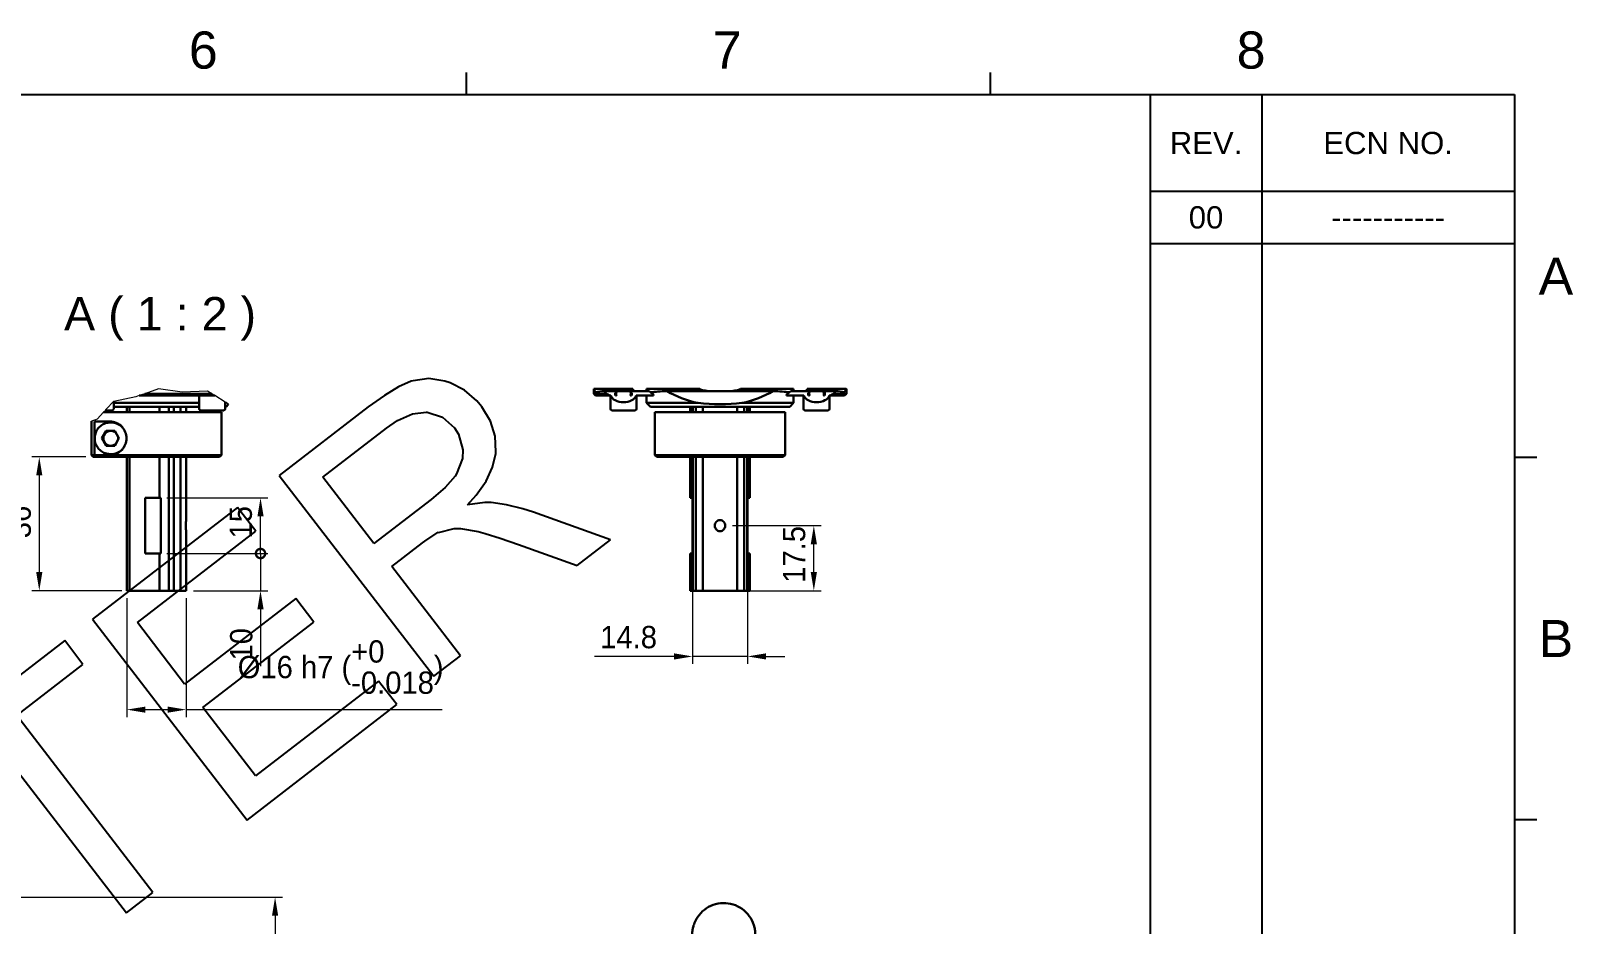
# Model space of a CAD drawing. Header units: millimetres. Extents: x 14 to 2348, y 26 to 1654.
# Drawn here: x 1517 to 2348, y 1174 to 1654 of the extents above; entities that cross this region are included whole.
import ezdxf
from ezdxf.enums import TextEntityAlignment as Align

# ---------------------------------------------------------------- set-up
doc = ezdxf.new("R2010")
doc.units = ezdxf.units.MM
doc.header["$LTSCALE"] = 4
doc.layers.get('0').update_dxf_attribs({"lineweight": 25})
doc.layers.add('DIM', color=6, linetype='Continuous', lineweight=25, true_color=0xff00ff)
for name, color, linetype, lineweight in [('可見邊線(ISO)', 7, 'Continuous', 30), ('折斷線(ISO)', 7, 'Continuous', 9), ('標註(ISO)', 7, 'Continuous', 9), ('標題 (ISO)', 7, 'Continuous', 50), ('符號(ISO)', 7, 'Continuous', 9)]:
    doc.layers.add(name, color=color, linetype=linetype, lineweight=lineweight)
doc.styles.get("Standard").update_dxf_attribs({"font": 'txt.shx'})
doc.styles.add('temp', font='')
doc.styles.add('TEXTSTYLE_1_23', font='arial.ttf')
doc.styles.add('TEXTSTYLE_1_24', font='arial.ttf')
doc.styles.add('TEXTSTYLE_1_90', font='arial.ttf')
doc.styles.add('目前的-ISO大字', font='arial.ttf')
doc.styles.get('temp').set_extended_font_data('PMingLiU')
doc.dimstyles.new('工研院N500', dxfattribs={"dimscale": 4, "dimtxt": 3, "dimasz": 2.5, "dimexe": 1, "dimexo": 1, "dimgap": 0.762, "dimtad": 1, "dimdec": 3, "dimrnd": 1e-08, "dimdsep": 46, "dimtxsty": 'temp', "dimcen": 0.09, "dimdle": 10, "dimclrd": 1, "dimclre": 1, "dimclrt": 7, "dimazin": 2, "dimtfac": 0.666667, "dimtdec": 3, "dimtmove": 0, "dimatfit": 3, "dimfxl": 1, "dimtolj": 1, "dimlwd": 15, "dimlwe": 15, "dimarcsym": 0})

# ---------------------------------------------------------------- blocks, each defined once
blk = doc.blocks.new('圖框 A2')
at = {"color": 3, "linetype": 'Continuous', "true_color": 0x00ff00}
for p, q in [((438, 405), (438, 408)), ((508.5, 405), (508.5, 408)), ((15, 405), (579, 405)), ((579, 405), (579, 15)), ((579, 356.25), (582, 356.25)), ((579, 307.5), (582, 307.5))]:
    blk.add_line(p, q, dxfattribs=at)
at = {"color": 9, "true_color": 0xc0c0c0}
for p, q in [((428.85, 365.69), (426.93, 364.55)), ((430.55, 366.44), (428.85, 365.69)), ((430.81, 366.51), (430.55, 366.44)), ((432.91, 366.82), (430.81, 366.51)), ((435.07, 366.48), (432.91, 366.82)), ((435.78, 366.23), (435.07, 366.48)), ((437.71, 365.24), (435.78, 366.23)), ((426.93, 364.55), (424.74, 363.01)), ((439.38, 363.8), (437.71, 365.24)), ((440.04, 363.03), (439.38, 363.8)), ((424.74, 363.01), (412.78, 353.79)), ((427.2, 360.14), (428.71, 361.17)), ((428.71, 361.17), (430.72, 362.06)), ((430.72, 362.06), (432.54, 362.29)), ((432.54, 362.29), (432.69, 362.27)), ((432.69, 362.27), (434.73, 361.63)), ((434.73, 361.63), (436.36, 360.19)), ((441.21, 361.1), (440.04, 363.03)), ((418.65, 353.56), (427.2, 360.14)), ((436.36, 360.19), (436.91, 359.34)), ((436.91, 359.34), (437.49, 357.24)), ((441.84, 359.07), (441.21, 361.1)), ((441.93, 356.94), (441.84, 359.07)), ((437.49, 357.24), (437.45, 356.04)), ((437.45, 356.04), (436.64, 354)), ((440.61, 353.02), (441.49, 354.91)), ((441.49, 354.91), (441.91, 356.75)), ((441.91, 356.75), (441.93, 356.94)), ((412.78, 353.79), (433.58, 326.78)), ((425.53, 344.62), (418.65, 353.56)), ((436.44, 353.68), (435.12, 352.18)), ((436.64, 354), (436.44, 353.68)), ((439.27, 351.13), (440.61, 353.02)), ((435.12, 352.18), (433.21, 350.53)), ((438.11, 349.82), (439.27, 351.13)), ((407.17, 349.48), (387.65, 334.44)), ((409.64, 346.27), (407.17, 349.48)), ((433.21, 350.53), (425.53, 344.62)), ((440.45, 350.14), (438.11, 349.82)), ((441.28, 350.13), (440.45, 350.14)), ((443.37, 349.84), (441.28, 350.13)), ((445.54, 349.3), (443.37, 349.84)), ((447.01, 348.82), (445.54, 349.3)), ((457.36, 345.1), (447.01, 348.82)), ((434.2, 346.12), (436.33, 346.66)), ((436.33, 346.66), (437.17, 346.65)), ((437.17, 346.65), (439.55, 346.24)), ((393.69, 333.99), (409.64, 346.27)), ((427.91, 341.52), (432.07, 344.72)), ((432.07, 344.72), (432.37, 344.96)), ((432.37, 344.96), (434.16, 346.13)), ((434.16, 346.13), (434.2, 346.12)), ((439.55, 346.24), (440.47, 345.99)), ((440.47, 345.99), (442.51, 345.35)), ((442.51, 345.35), (444.99, 344.5)), ((452.88, 341.65), (457.36, 345.1)), ((444.99, 344.5), (452.88, 341.65)), ((437.15, 329.53), (427.91, 341.52)), ((414.99, 337.22), (400.05, 325.72)), ((417.42, 334.06), (414.99, 337.22)), ((387.65, 334.44), (408.45, 307.43)), ((400.05, 325.72), (393.69, 333.99)), ((402.49, 322.56), (417.42, 334.06)), ((383.91, 331.56), (362.53, 315.09)), ((386.37, 328.36), (383.91, 331.56)), ((377.46, 321.49), (386.37, 328.36)), ((433.58, 326.78), (437.15, 329.53)), ((426.15, 326.13), (409.57, 313.37)), ((428.6, 322.95), (426.15, 326.13)), ((409.57, 313.37), (402.49, 322.56)), ((408.45, 307.43), (428.6, 322.95)), ((395.79, 297.69), (377.46, 321.49)), ((373.89, 318.74), (392.22, 294.94)), ((392.22, 294.94), (395.79, 297.69))]:
    blk.add_line(p, q, dxfattribs=at)
at = {"color": 1, "true_color": 0xff0000, "style": 'TEXTSTYLE_1_90'}
for s, p in [('6', (402.56, 408.5)), ('7', (473.06, 408.5)), ('8', (543.56, 408.5)), ('A', (584.58, 378.09)), ('B', (584.58, 329.34))]:
    blk.add_text(s, height=5, dxfattribs=at).set_placement(p, align=Align.CENTER)
blk = doc.blocks.new('標題欄框 A2')
at = {"color": 3, "linetype": 'Continuous', "true_color": 0x00ff00}
for p, q in [((350.59, 410.47), (350.59, 75.47)), ((365.59, 410.47), (365.59, 75.47)), ((350.59, 397.47), (399.59, 397.47)), ((350.59, 390.47), (399.59, 390.47))]:
    blk.add_line(p, q, dxfattribs=at)
at = {"color": 1, "true_color": 0xff0000, "style": 'TEXTSTYLE_1_24'}
for s, p in [('REV.', (358.09, 402.47)), ('ECN NO.', (382.59, 402.47))]:
    blk.add_text(s, height=2.997, dxfattribs=at).set_placement(p, align=Align.CENTER)
at = {"layer": 'DIM', "color": 6, "true_color": 0xff00ff, "style": 'TEXTSTYLE_1_23'}
for s, height, p in [('00', 2.997, (358.09, 392.47)), ('-----------', 2.9972, (382.59, 392.47))]:
    blk.add_text(s, height=height, dxfattribs=at).set_placement(p, align=Align.CENTER)
at = {"layer": '標題 (ISO)', "lineweight": 30, "flags": 104}
for tag, height, p in [('<工程師>', 2.5, (322.23, 73.3)), ('設計師', 2.5, (374.07, 73.3)), ('<審查者>', 2.5, (322.16, 66.65)), ('建立日期', 2.5, (372.28, 66.29)), ('標題', 3, (244.05, 33.25)), ('零件號碼', 3, (346.52, 33.29)), ('<比例>', 2.5, (345.2, 24.88))]:
    blk.add_attdef(tag, text='', height=height, dxfattribs=at).set_placement(p, align=Align.TOP_LEFT)
at = {"layer": '符號(ISO)', "color": 7, "lineweight": 30, "flags": 104}
blk.add_attdef('<版次>', text='', height=2, dxfattribs=at).set_placement((392.69, 32.46), align=Align.TOP_LEFT)
blk = doc.blocks.new('*D40')
at = {"layer": 'Defpoints', "color": 0, "linetype": 'Continuous', "transparency": 16777216}
for p in [(1312.26, 1188.2), (1485.45, 494.04), (1648.88, 494.04)]:
    blk.add_point(p, dxfattribs=at)
at = {"layer": '標註(ISO)', "color": 1, "linetype": 'Continuous', "lineweight": 15, "transparency": 16777216}
for p, q in [((1316.26, 1188.2), (1652.88, 1188.2)), ((1648.88, 1178.2), (1648.88, 504.04)), ((1489.45, 494.04), (1652.88, 494.04))]:
    blk.add_line(p, q, dxfattribs=at)
at = {"layer": '標註(ISO)', "color": 1, "linetype": 'Continuous', "transparency": 16777216}
for points in [[(1647.22, 1178.2), (1650.55, 1178.2), (1648.88, 1188.2)], [(1647.22, 504.04), (1650.55, 504.04), (1648.88, 494.04)]]:
    blk.add_solid(points, dxfattribs=at)
at = {"layer": '標註(ISO)', "color": 7, "linetype": 'Continuous', "lineweight": 18, "transparency": 16777216, "insert": (1629.98, 823.73), "char_height": 12, "attachment_point": 1, "rotation": 90, "style": 'temp'}
blk.add_mtext('\\A1;\\f新細明體|b0|i0;\\H12.0000;(675)', dxfattribs=at)
blk = doc.blocks.new('*D57')
at = {"layer": 'Defpoints', "color": 0, "linetype": 'Continuous', "transparency": 16777216}
for p in [(1551.04, 1425.11), (1521.95, 1353.11), (1570.47, 1353.11)]:
    blk.add_point(p, dxfattribs=at)
at = {"layer": '標註(ISO)', "color": 1, "linetype": 'Continuous', "lineweight": 15, "transparency": 16777216}
for p, q in [((1547.04, 1425.11), (1517.95, 1425.11)), ((1521.95, 1415.11), (1521.95, 1363.11)), ((1566.47, 1353.11), (1517.95, 1353.11))]:
    blk.add_line(p, q, dxfattribs=at)
at = {"layer": '標註(ISO)', "color": 1, "linetype": 'Continuous', "transparency": 16777216}
for points in [[(1520.29, 1415.11), (1523.62, 1415.11), (1521.95, 1425.11)], [(1520.29, 1363.11), (1523.62, 1363.11), (1521.95, 1353.11)]]:
    blk.add_solid(points, dxfattribs=at)
at = {"layer": '標註(ISO)', "color": 7, "linetype": 'Continuous', "lineweight": 18, "transparency": 16777216, "insert": (1505.39, 1381.33), "char_height": 12, "attachment_point": 1, "rotation": 90, "style": 'temp'}
blk.add_mtext('\\A1;36', dxfattribs=at)
blk = doc.blocks.new('*D58')
at = {"layer": 'Defpoints', "color": 0, "linetype": 'Continuous', "transparency": 16777216}
for p in [(1569.11, 1353.11), (1601.04, 1353.11), (1601.04, 1289.11)]:
    blk.add_point(p, dxfattribs=at)
at = {"layer": '標註(ISO)', "color": 1, "linetype": 'Continuous', "lineweight": 15, "transparency": 16777216}
for p, q in [((1569.11, 1349.11), (1569.11, 1285.11)), ((1601.04, 1349.11), (1601.04, 1285.11)), ((1579.11, 1289.11), (1591.04, 1289.11)), ((1601.04, 1289.11), (1738.79, 1289.11))]:
    blk.add_line(p, q, dxfattribs=at)
at = {"layer": '標註(ISO)', "color": 1, "linetype": 'Continuous', "transparency": 16777216}
for points in [[(1579.11, 1290.77), (1579.11, 1287.44), (1569.11, 1289.11)], [(1591.04, 1290.77), (1591.04, 1287.44), (1601.04, 1289.11)]]:
    blk.add_solid(points, dxfattribs=at)
at = {"layer": '標註(ISO)', "color": 7, "linetype": 'Continuous', "lineweight": 18, "transparency": 16777216, "insert": (1628.77, 1326.43), "char_height": 12, "attachment_point": 1, "style": 'temp'}
blk.add_mtext('\\A1;\\f新細明體|b0|i0;\\H12.0000;Ø16 h7 (\\S+0^ -0.018;)', dxfattribs=at)
blk = doc.blocks.new('*D59')
at = {"layer": 'Defpoints', "color": 0, "linetype": 'Continuous', "transparency": 16777216}
for p in [(1891.14, 1388.11), (1938.87, 1388.11), (1897.69, 1353.11)]:
    blk.add_point(p, dxfattribs=at)
at = {"layer": '標註(ISO)', "color": 1, "linetype": 'Continuous', "lineweight": 15, "transparency": 16777216}
for p, q in [((1895.14, 1388.11), (1942.87, 1388.11)), ((1938.87, 1363.11), (1938.87, 1378.11)), ((1901.69, 1353.11), (1942.87, 1353.11))]:
    blk.add_line(p, q, dxfattribs=at)
at = {"layer": '標註(ISO)', "color": 1, "linetype": 'Continuous', "transparency": 16777216}
for points in [[(1937.2, 1378.11), (1940.54, 1378.11), (1938.87, 1388.11)], [(1937.2, 1363.11), (1940.54, 1363.11), (1938.87, 1353.11)]]:
    blk.add_solid(points, dxfattribs=at)
at = {"layer": '標註(ISO)', "color": 7, "linetype": 'Continuous', "lineweight": 18, "transparency": 16777216, "insert": (1922.23, 1357.36), "char_height": 12, "attachment_point": 1, "rotation": 90, "style": 'temp'}
blk.add_mtext('\\A1;17.5', dxfattribs=at)
blk = doc.blocks.new('_DotSmall')
at = {"color": 0, "linetype": 'ByBlock', "const_width": 0.5}
blk.add_lwpolyline([(-0.0625, 0, 1), (0.0625, 0, 1)], format="xyb", close=True, dxfattribs=at)
blk = doc.blocks.new('*D60')
at = {"layer": 'Defpoints', "color": 0, "linetype": 'Continuous', "transparency": 16777216}
for p in [(1586.6, 1373.11), (1641.04, 1373.11), (1601.04, 1353.11)]:
    blk.add_point(p, dxfattribs=at)
at = {"layer": '標註(ISO)', "color": 1, "linetype": 'Continuous', "lineweight": 15, "transparency": 16777216}
for p, q in [((1641.04, 1373.11), (1641.04, 1393.11)), ((1590.6, 1373.11), (1645.04, 1373.11)), ((1641.04, 1373.11), (1641.04, 1353.11)), ((1605.04, 1353.11), (1645.04, 1353.11)), ((1641.04, 1343.11), (1641.04, 1312.48))]:
    blk.add_line(p, q, dxfattribs=at)
at = {"layer": '標註(ISO)', "color": 1, "linetype": 'Continuous', "transparency": 16777216}
blk.add_solid([(1639.37, 1343.11), (1642.7, 1343.11), (1641.04, 1353.11)], dxfattribs=at)
at = {"layer": '標註(ISO)', "color": 1, "linetype": 'Continuous', "lineweight": 15, "transparency": 16777216, "xscale": 10, "yscale": 10, "zscale": 10, "rotation": 270}
blk.add_blockref('_DotSmall', (1641.04, 1373.11), dxfattribs=at)
at = {"layer": '標註(ISO)', "color": 7, "linetype": 'Continuous', "lineweight": 18, "transparency": 16777216, "insert": (1624.63, 1315.53), "char_height": 12, "attachment_point": 1, "rotation": 90, "style": 'temp'}
blk.add_mtext('\\A1;10', dxfattribs=at)
blk = doc.blocks.new('*D61')
at = {"layer": 'Defpoints', "color": 0, "linetype": 'Continuous', "transparency": 16777216}
for p in [(1586.6, 1403.11), (1641.04, 1403.11), (1586.6, 1373.11)]:
    blk.add_point(p, dxfattribs=at)
at = {"layer": '標註(ISO)', "color": 1, "linetype": 'Continuous', "lineweight": 15, "transparency": 16777216}
for p, q in [((1590.6, 1403.11), (1645.04, 1403.11)), ((1641.04, 1373.11), (1641.04, 1393.11)), ((1590.6, 1373.11), (1645.04, 1373.11))]:
    blk.add_line(p, q, dxfattribs=at)
at = {"layer": '標註(ISO)', "color": 1, "linetype": 'Continuous', "transparency": 16777216}
blk.add_solid([(1639.37, 1393.11), (1642.7, 1393.11), (1641.04, 1403.11)], dxfattribs=at)
at = {"layer": '標註(ISO)', "color": 1, "linetype": 'Continuous', "lineweight": 15, "transparency": 16777216, "xscale": 10, "yscale": 10, "zscale": 10, "rotation": 270}
blk.add_blockref('_DotSmall', (1641.04, 1373.11), dxfattribs=at)
at = {"layer": '標註(ISO)', "color": 7, "linetype": 'Continuous', "lineweight": 18, "transparency": 16777216, "insert": (1624.4, 1381.2), "char_height": 12, "attachment_point": 1, "rotation": 90, "style": 'temp'}
blk.add_mtext('\\A1;15', dxfattribs=at)
blk = doc.blocks.new('*D62')
at = {"layer": 'Defpoints', "color": 0, "linetype": 'Continuous', "transparency": 16777216}
for p in [(1873.58, 1373.11), (1903.18, 1373.11), (1873.58, 1317.74)]:
    blk.add_point(p, dxfattribs=at)
at = {"layer": '標註(ISO)', "color": 1, "linetype": 'Continuous', "lineweight": 15, "transparency": 16777216}
for p, q in [((1873.58, 1369.11), (1873.58, 1313.74)), ((1903.18, 1369.11), (1903.18, 1313.74)), ((1863.58, 1317.74), (1820.85, 1317.74)), ((1903.18, 1317.74), (1873.58, 1317.74)), ((1913.18, 1317.74), (1923.18, 1317.74))]:
    blk.add_line(p, q, dxfattribs=at)
at = {"layer": '標註(ISO)', "color": 1, "linetype": 'Continuous', "transparency": 16777216}
for points in [[(1863.58, 1319.41), (1863.58, 1316.07), (1873.58, 1317.74)], [(1913.18, 1319.41), (1913.18, 1316.07), (1903.18, 1317.74)]]:
    blk.add_solid(points, dxfattribs=at)
at = {"layer": '標註(ISO)', "color": 7, "linetype": 'Continuous', "lineweight": 18, "transparency": 16777216, "insert": (1823.89, 1334.15), "char_height": 12, "attachment_point": 1, "style": 'temp'}
blk.add_mtext('\\A1;14.8', dxfattribs=at)

msp = doc.modelspace()

# ---------------------------------------------------------------- linework, layer by layer
at = {"layer": '可見邊線(ISO)'}
for p, q in [((1820.37612, 1461.29962), (1820.37612, 1459.10561)), ((1820.38548, 1461.6899), (1841.38966, 1461.6899)), ((1848.87612, 1461.29962), (1848.87612, 1460.54318)), ((1848.89224, 1461.6899), (1877.43413, 1461.6899)), ((1899.31811, 1461.6899), (1927.86001, 1461.6899)), ((1927.87612, 1461.29962), (1927.87612, 1460.54318)), ((1935.36258, 1461.6899), (1956.36676, 1461.6899)), ((1956.37612, 1461.29962), (1956.37612, 1459.10561)), ((1562.03646, 1450.90561), (1562.03646, 1454.9718)), ((1608.03646, 1454.10561), (1562.03646, 1454.10561)), ((1616.39121, 1458.10561), (1575.80328, 1458.10561)), ((1614.80635, 1459.10561), (1578.69407, 1459.10561)), ((1608.03646, 1450.90561), (1608.03646, 1458.10561)), ((1622.03646, 1450.90561), (1622.03646, 1454.5436)), ((1622.73062, 1454.10561), (1622.03646, 1454.10561)), ((1622.53646, 1452.10561), (1623.83784, 1453.40698)), ((1827.23895, 1459.10561), (1820.37612, 1459.10561)), ((1821.37612, 1458.10561), (1820.37612, 1459.10561)), ((1829.16565, 1458.10561), (1821.37612, 1458.10561)), ((1826.18115, 1460.54318), (1832.6786, 1460.54318)), ((1829.16565, 1458.10561), (1829.54694, 1458.10561)), ((1829.4146, 1450.90561), (1829.4146, 1458.10561)), ((1832.43909, 1458.10561), (1832.12337, 1458.10561)), ((1832.4146, 1458.30561), (1832.4146, 1458.96042)), ((1833.29888, 1460.54318), (1839.53031, 1460.54318)), ((1840.1506, 1460.54318), (1850.25507, 1460.54318)), ((1840.70583, 1458.10561), (1840.39011, 1458.10561)), ((1840.4146, 1458.30561), (1840.4146, 1458.96042)), ((1843.28225, 1458.10561), (1852.56216, 1458.10561)), ((1843.4146, 1450.90561), (1843.4146, 1458.10561)), ((1848.87612, 1458.10561), (1848.87612, 1454.10561)), ((1876.56931, 1454.10561), (1848.87612, 1454.10561)), ((1850.87612, 1452.10561), (1848.87612, 1454.10561)), ((1860.01304, 1460.54318), (1916.73921, 1460.54318)), ((1927.87612, 1454.10561), (1900.18293, 1454.10561)), ((1924.19009, 1458.10561), (1933.46999, 1458.10561)), ((1925.87612, 1452.10561), (1927.87612, 1454.10561)), ((1926.49717, 1460.54318), (1936.60165, 1460.54318)), ((1927.87612, 1458.10561), (1927.87612, 1454.10561)), ((1933.33765, 1450.90561), (1933.33765, 1458.10561)), ((1936.36214, 1458.10561), (1936.04641, 1458.10561)), ((1936.33765, 1458.30561), (1936.33765, 1458.96042)), ((1937.22193, 1460.54318), (1943.45336, 1460.54318)), ((1944.07364, 1460.54318), (1950.57109, 1460.54318)), ((1944.62888, 1458.10561), (1944.31315, 1458.10561)), ((1944.33765, 1458.30561), (1944.33765, 1458.96042)), ((1947.2053, 1458.10561), (1947.58659, 1458.10561)), ((1947.33765, 1450.90561), (1947.33765, 1458.10561)), ((1955.37612, 1458.10561), (1947.58659, 1458.10561)), ((1956.37612, 1459.10561), (1949.51329, 1459.10561)), ((1955.37612, 1458.10561), (1956.37612, 1459.10561)), ((1620.03646, 1449.10561), (1556.47519, 1449.10561)), ((1561.23646, 1450.10561), (1557.3967, 1450.10561)), ((1562.03646, 1452.10561), (1608.03646, 1452.10561)), ((1569.03646, 1449.10561), (1569.03646, 1452.10561)), ((1569.1128, 1449.10561), (1569.1128, 1452.10561)), ((1570.46563, 1449.10561), (1570.46563, 1452.10561)), ((1586.59753, 1449.10561), (1586.59753, 1452.10561)), ((1591.64637, 1449.10561), (1591.64637, 1452.10561)), ((1594.35022, 1449.10561), (1594.35022, 1452.10561)), ((1598.04623, 1449.10561), (1598.04623, 1452.10561)), ((1601.03646, 1449.10561), (1601.03646, 1452.10561)), ((1621.23646, 1450.10561), (1608.83646, 1450.10561)), ((1620.03646, 1449.10561), (1620.03646, 1445.10561)), ((1620.03646, 1445.10561), (1620.03646, 1426.10561)), ((1622.03646, 1452.10561), (1622.53646, 1452.10561)), ((1842.6146, 1450.10561), (1830.2146, 1450.10561)), ((1850.87612, 1452.10561), (1925.87612, 1452.10561)), ((1923.37612, 1449.10561), (1853.37612, 1449.10561)), ((1853.37612, 1449.10561), (1853.37612, 1445.10561)), ((1853.37612, 1445.10561), (1853.37612, 1426.10561)), ((1872.37612, 1449.10561), (1872.37612, 1452.10561)), ((1872.45246, 1449.10561), (1872.45246, 1452.10561)), ((1873.80529, 1449.10561), (1873.80529, 1452.10561)), ((1875.36636, 1449.10561), (1875.36636, 1452.10561)), ((1879.06236, 1449.10561), (1879.06236, 1452.10561)), ((1897.68988, 1449.10561), (1897.68988, 1452.10561)), ((1901.38588, 1449.10561), (1901.38588, 1452.10561)), ((1902.94695, 1449.10561), (1902.94695, 1452.10561)), ((1904.29979, 1449.10561), (1904.29979, 1452.10561)), ((1904.37612, 1449.10561), (1904.37612, 1452.10561)), ((1923.37612, 1449.10561), (1923.37612, 1445.10561)), ((1923.37612, 1445.10561), (1923.37612, 1426.10561)), ((1946.53765, 1450.10561), (1934.13765, 1450.10561)), ((1550.03695, 1444.31446), (1550.03695, 1426.10561)), ((1551.73035, 1426.10561), (1551.73035, 1444.10561)), ((1560.09648, 1444.10561), (1551.73035, 1444.10561)), ((1555.61148, 1435.10561), (1557.91925, 1439.10561)), ((1555.84437, 1435.10561), (1556.99825, 1437.10561)), ((1556.99825, 1437.10561), (1558.15214, 1439.10561)), ((1557.91925, 1439.10561), (1562.5348, 1439.10561)), ((1560.26459, 1443.60561), (1560.60265, 1443.60561)), ((1562.5348, 1439.10561), (1564.84257, 1435.10561)), ((1557.91925, 1431.10561), (1555.61148, 1435.10561)), ((1555.84437, 1435.10561), (1555.61148, 1435.10561)), ((1556.99825, 1433.10561), (1555.84437, 1435.10561)), ((1558.15214, 1431.10561), (1556.99825, 1433.10561)), ((1562.5348, 1431.10561), (1557.91925, 1431.10561)), ((1564.84257, 1435.10561), (1562.5348, 1431.10561)), ((1550.03695, 1426.10561), (1551.0372, 1425.10561)), ((1551.73035, 1426.10561), (1550.03695, 1426.10561)), ((1619.03646, 1425.10561), (1551.0372, 1425.10561)), ((1560.09648, 1426.10561), (1551.73035, 1426.10561)), ((1620.03646, 1426.10561), (1560.09648, 1426.10561)), ((1560.26459, 1426.60561), (1560.60265, 1426.60561)), ((1569.03646, 1353.10561), (1569.03646, 1425.10561)), ((1569.1128, 1353.10561), (1569.1128, 1425.10561)), ((1570.46563, 1353.10561), (1570.46563, 1425.10561)), ((1586.59753, 1403.10561), (1586.59753, 1425.10561)), ((1591.64637, 1353.10561), (1591.64637, 1425.10561)), ((1594.35022, 1353.10561), (1594.35022, 1425.10561)), ((1598.04623, 1353.10561), (1598.04623, 1425.10561)), ((1601.03646, 1391.10561), (1601.03646, 1425.10561)), ((1619.03646, 1425.10561), (1620.03646, 1426.10561)), ((1923.37612, 1426.10561), (1853.37612, 1426.10561)), ((1854.37612, 1425.10561), (1853.37612, 1426.10561)), ((1922.37612, 1425.10561), (1854.37612, 1425.10561)), ((1872.37612, 1403.10561), (1872.37612, 1425.10561)), ((1872.45246, 1403.10561), (1872.45246, 1425.10561)), ((1873.80529, 1353.10561), (1873.80529, 1425.10561)), ((1875.36636, 1353.10561), (1875.36636, 1425.10561)), ((1879.06236, 1353.10561), (1879.06236, 1425.10561)), ((1897.68988, 1353.10561), (1897.68988, 1425.10561)), ((1901.38588, 1353.10561), (1901.38588, 1425.10561)), ((1902.94695, 1353.10561), (1902.94695, 1425.10561)), ((1904.29979, 1403.10561), (1904.29979, 1425.10561)), ((1904.37612, 1403.10561), (1904.37612, 1425.10561)), ((1922.37612, 1425.10561), (1923.37612, 1426.10561)), ((1586.59753, 1403.10561), (1578.95699, 1403.10561)), ((1578.95699, 1373.10561), (1578.95699, 1403.10561)), ((1586.59753, 1403.10561), (1587.3716, 1403.10561)), ((1587.3716, 1403.10561), (1587.3716, 1373.10561)), ((1872.45246, 1403.10561), (1872.37612, 1403.10561)), ((1872.45246, 1403.10561), (1873.57612, 1403.10561)), ((1873.57612, 1403.10561), (1873.57612, 1373.10561)), ((1903.17612, 1403.10561), (1904.29979, 1403.10561)), ((1903.17612, 1373.10561), (1903.17612, 1403.10561)), ((1904.37612, 1403.10561), (1904.29979, 1403.10561)), ((1601.03646, 1353.10561), (1601.03646, 1385.10561)), ((1578.95699, 1373.10561), (1586.59753, 1373.10561)), ((1586.59753, 1353.10561), (1586.59753, 1373.10561)), ((1587.3716, 1373.10561), (1586.59753, 1373.10561)), ((1872.37612, 1353.10561), (1872.37612, 1373.10561)), ((1872.37612, 1373.10561), (1872.45246, 1373.10561)), ((1872.45246, 1353.10561), (1872.45246, 1373.10561)), ((1873.57612, 1373.10561), (1872.45246, 1373.10561)), ((1904.29979, 1373.10561), (1903.17612, 1373.10561)), ((1904.29979, 1353.10561), (1904.29979, 1373.10561)), ((1904.29979, 1373.10561), (1904.37612, 1373.10561)), ((1904.37612, 1353.10561), (1904.37612, 1373.10561)), ((1569.1128, 1353.10561), (1569.03646, 1353.10561)), ((1569.1128, 1353.10561), (1570.46563, 1353.10561)), ((1586.59753, 1353.10561), (1570.46563, 1353.10561)), ((1586.59753, 1353.10561), (1591.64637, 1353.10561)), ((1594.35022, 1353.10561), (1591.64637, 1353.10561)), ((1594.35022, 1353.10561), (1598.04623, 1353.10561)), ((1601.03646, 1353.10561), (1598.04623, 1353.10561)), ((1872.45246, 1353.10561), (1872.37612, 1353.10561)), ((1872.45246, 1353.10561), (1873.80529, 1353.10561)), ((1875.36636, 1353.10561), (1873.80529, 1353.10561)), ((1875.36636, 1353.10561), (1879.06236, 1353.10561)), ((1897.68988, 1353.10561), (1879.06236, 1353.10561)), ((1897.68988, 1353.10561), (1901.38588, 1353.10561)), ((1902.94695, 1353.10561), (1901.38588, 1353.10561)), ((1902.94695, 1353.10561), (1904.29979, 1353.10561)), ((1904.37612, 1353.10561), (1904.29979, 1353.10561))]:
    msp.add_line(p, q, dxfattribs=at)
for centre, radius, start, end in [((1832.2146, 1458.30561), 0.2, 270, 0), ((1840.6146, 1458.30561), 0.2, 180, 270), ((1936.13765, 1458.30561), 0.2, 270, 0), ((1944.53765, 1458.30561), 0.2, 180, 270), ((1561.23646, 1450.90561), 0.8, 270, 0), ((1608.83646, 1450.90561), 0.8, 180, 270), ((1621.23646, 1450.90561), 0.8, 270, 0), ((1830.2146, 1450.90561), 0.8, 180, 270), ((1842.6146, 1450.90561), 0.8, 270, 0), ((1934.13765, 1450.90561), 0.8, 180, 270), ((1946.53765, 1450.90561), 0.8, 270, 0)]:
    msp.add_arc(centre, radius, start, end, dxfattribs=at)
for centre, major_axis, ratio, start_param, end_param in [((1888.37612, 1461.29962), (68, 0), 0.345926912, 3.125000239, 3.141592654), ((1888.37612, 1461.85235), (68, 0), 0.143986835, 3.158185068, 3.34566825), ((1888.37612, 1461.85235), (-47, 0), 0.143986835, 0.024007251, 0.19468053), ((1888.37612, 1461.29962), (39.5, 0), 0.345926912, 3.113025922, 3.141592654), ((1888.37612, 1461.85235), (39.5, 0), 0.143986835, 3.170159385, 3.373860142), ((1888.37612, 1461.85235), (-11, 0), 0.143986835, 0.102747274, 0.972990194), ((1888.37612, 1461.85235), (-11, 0), 0.143986835, 2.16860246, 3.03884538), ((1888.37612, 1461.85235), (39.5, 0), 0.143986835, 6.050917819, 6.254618575), ((1888.37612, 1461.29962), (39.5, 0), 0.345926912, 0, 0.028566732), ((1888.37612, 1461.85235), (-47, 0), 0.143986835, 2.946912123, 3.117585402), ((1888.37612, 1461.85235), (68, 0), 0.143986835, 6.07910971, 6.266592892), ((1888.37612, 1461.29962), (68, 0), 0.345926912, 0, 0.016592415), ((1888.37612, 1459.18948), (68, 0), 0.049240545, 2.725392923, 2.937517055), ((1888.37612, 1477.88962), (68, 0), 0.630973573, 3.557792382, 3.594734575), ((1888.37612, 1535.29568), (-111.86328, 0), 0.813315359, 0.99257561, 1.013007961), ((1836.4146, 1458.96042), (7, 0), 0.630973573, 3.33635644, 6.088421521), ((1836.4146, 1458.96042), (4.5, 0), 0.630973573, 2.550302187, 3.44739052), ((1836.4146, 1458.96042), (4, 0), 0.630973573, 2.463752697, 3.404038338), ((1836.4146, 1460.6667), (4.5, 0), 0.049240545, 3.732883118, 3.93427631), ((1836.4146, 1458.96042), (4, 0), 0.630973573, 6.020739622, 6.961025264), ((1836.4146, 1460.6667), (4.5, 0), 0.049240545, 5.490501649, 5.691894839), ((1836.4146, 1458.96042), (4.5, 0), 0.630973573, 5.977387441, 6.874475774), ((1888.37612, 1477.88962), (-47, 0), 0.630973573, 0.624789609, 0.703499162), ((1888.37612, 1461.85235), (39.5, 0), 0.143986835, 3.450170319, 3.497975363), ((1888.37612, 1459.18948), (39.5, 0), 0.049240545, 2.371796804, 2.785209942), ((1888.37612, 1459.48985), (35.85438, 0), 0.813315359, 3.168489575, 3.18907966), ((1888.37612, 1477.88962), (39.5, 0), 0.630973573, 3.911388502, 4.408842281), ((1888.37612, 1519.75085), (-81.57213, 0), 0.813315359, 1.425545367, 1.716047286), ((1888.37612, 1477.88962), (39.5, 0), 0.630973573, 5.01593568, 5.513389459), ((1888.37612, 1459.18948), (39.5, 0), 0.049240545, 0.356382708, 0.769795847), ((1888.37612, 1459.48985), (35.85438, 0), 0.813315359, 6.235698301, 6.256288385), ((1888.37612, 1477.88962), (-47, 0), 0.630973573, 2.438093492, 2.516803044), ((1888.37612, 1461.85235), (39.5, 0), 0.143986835, 5.926802597, 5.974607641), ((1940.33765, 1458.96042), (7, 0), 0.630973573, 3.33635644, 6.088421521), ((1940.33765, 1458.96042), (-4.5, 0), 0.630973573, 5.691894841, 6.588983174), ((1940.33765, 1458.96042), (4, 0), 0.630973573, 2.463752697, 3.404038338), ((1940.33765, 1460.6667), (-4.5, 0), 0.049240545, 0.591290465, 0.792683656), ((1940.33765, 1458.96042), (4, 0), 0.630973573, 6.020739622, 6.961025264), ((1940.33765, 1460.6667), (-4.5, 0), 0.049240545, 2.348908995, 2.550302186), ((1940.33765, 1458.96042), (-4.5, 0), 0.630973573, 2.835794787, 3.73288312), ((1888.37612, 1535.29568), (-111.86328, 0), 0.813315359, 2.128584693, 2.149017043), ((1888.37612, 1477.88962), (68, 0), 0.630973573, 5.830043386, 5.866985578), ((1888.37612, 1459.18948), (68, 0), 0.049240545, 0.204075594, 0.416199727), ((1560.45991, 1435.10561), (0, -4), 0.999294277, 4.188790205, 5.235987756), ((1560.45991, 1435.10561), (0, 4), 0.999294277, 0, 1.047197551), ((1560.45991, 1435.10561), (0, 4), 0.999294277, 5.555009602, 6.283185307), ((1560.60265, 1435.10561), (0, 8.5), 0.999294277, 5.503343357, 6.283185307), ((1560.45991, 1435.10561), (0, -4), 0.999294277, 5.235987756, 6.283185307), ((1560.45991, 1435.10561), (0, -4), 0.999294277, 0, 0.728175705), ((1560.60265, 1435.10561), (0, -8.5), 0.999294277, 0, 0.779841951), ((1560.45991, 1435.10561), (0, 4), 0.999294277, 4.507812051, 4.91696591)]:
    msp.add_ellipse(centre, major_axis=major_axis, ratio=ratio, start_param=start_param, end_param=end_param, dxfattribs=at)
for points, knots in [([(1832.55156, 1458.30561), (1832.56436, 1458.27555), (1832.57273, 1458.23883), (1832.56802, 1458.18853), (1832.56085, 1458.1654), (1832.54057, 1458.14102), (1832.53255, 1458.1336), (1832.51744, 1458.12354), (1832.50813, 1458.11874), (1832.49118, 1458.11247), (1832.48059, 1458.10969), (1832.46144, 1458.10652), (1832.4493, 1458.10561), (1832.43909, 1458.10561)], [0.04438555149, 0.04438555149, 0.04438555149, 0.04438555149, 0.0530504734, 0.0530504734, 0.05854262628, 0.05854262628, 0.06054865946, 0.06054865946, 0.06216661853, 0.06216661853, 0.06364234562, 0.06364234562, 0.06517418316, 0.06517418316, 0.06517418316, 0.06517418316]), ([(1840.39011, 1458.10561), (1840.37989, 1458.10561), (1840.36776, 1458.10652), (1840.34861, 1458.10969), (1840.33801, 1458.11247), (1840.32107, 1458.11874), (1840.31175, 1458.12354), (1840.29665, 1458.1336), (1840.28862, 1458.14102), (1840.26834, 1458.1654), (1840.26118, 1458.18853), (1840.25647, 1458.23883), (1840.26483, 1458.27555), (1840.27763, 1458.30561)], [0.02402424411, 0.02402424411, 0.02402424411, 0.02402424411, 0.02555608165, 0.02555608165, 0.02703180874, 0.02703180874, 0.02864976781, 0.02864976781, 0.03065580099, 0.03065580099, 0.03614795387, 0.03614795387, 0.04481287578, 0.04481287578, 0.04481287578, 0.04481287578]), ([(1936.47461, 1458.30561), (1936.48741, 1458.27555), (1936.49577, 1458.23883), (1936.49107, 1458.18853), (1936.4839, 1458.1654), (1936.46362, 1458.14102), (1936.45559, 1458.1336), (1936.44049, 1458.12354), (1936.43117, 1458.11874), (1936.41423, 1458.11247), (1936.40364, 1458.10969), (1936.38448, 1458.10652), (1936.37235, 1458.10561), (1936.36214, 1458.10561)], [0.04438555149, 0.04438555149, 0.04438555149, 0.04438555149, 0.0530504734, 0.0530504734, 0.05854262628, 0.05854262628, 0.06054865946, 0.06054865946, 0.06216661853, 0.06216661853, 0.06364234562, 0.06364234562, 0.06517418316, 0.06517418316, 0.06517418316, 0.06517418316]), ([(1944.31315, 1458.10561), (1944.30294, 1458.10561), (1944.29081, 1458.10652), (1944.27165, 1458.10969), (1944.26106, 1458.11247), (1944.24412, 1458.11874), (1944.2348, 1458.12354), (1944.2197, 1458.1336), (1944.21167, 1458.14102), (1944.19139, 1458.1654), (1944.18422, 1458.18853), (1944.17952, 1458.23883), (1944.18788, 1458.27555), (1944.20068, 1458.30561)], [0.02402424411, 0.02402424411, 0.02402424411, 0.02402424411, 0.02555608165, 0.02555608165, 0.02703180874, 0.02703180874, 0.02864976781, 0.02864976781, 0.03065580099, 0.03065580099, 0.03614795387, 0.03614795387, 0.04481287578, 0.04481287578, 0.04481287578, 0.04481287578]), ([(1560.26459, 1443.60561), (1559.35855, 1443.60561), (1558.45267, 1443.45934), (1556.73258, 1442.88901), (1555.91866, 1442.46505), (1554.46514, 1441.38227), (1553.82579, 1440.72363), (1552.78638, 1439.23827), (1552.38652, 1438.41179), (1551.86681, 1436.67458), (1551.74707, 1435.76415), (1551.79991, 1433.95147), (1551.97248, 1433.04955), (1552.59253, 1431.34552), (1553.03989, 1430.54371), (1554.16419, 1429.1214), (1554.8409, 1428.50114), (1556.3552, 1427.50498), (1557.19251, 1427.12923), (1558.78328, 1426.70309), (1559.5239, 1426.60561), (1560.26459, 1426.60561)], [0, 0, 0, 0, 0.319949944, 0.319949944, 0.639909815, 0.639909815, 0.959895507, 0.959895507, 1.279912647, 1.279912647, 1.599954422, 1.599954422, 1.920004313, 1.920004313, 2.240042614, 2.240042614, 2.560054172, 2.560054172, 2.880034374, 2.880034374, 3.141592654, 3.141592654, 3.141592654, 3.141592654]), ([(1560.09648, 1444.10561), (1561.09619, 1444.10561), (1562.24775, 1443.91537), (1564.50421, 1442.97217), (1565.60526, 1442.21448), (1567.17792, 1440.48988), (1567.80381, 1439.52585), (1568.64503, 1437.38729), (1568.85922, 1436.21311), (1568.85922, 1435.10561)], [0.9549088563, 0.9549088563, 0.9549088563, 0.9549088563, 1.1686437991, 1.1686437991, 1.3823787419, 1.3823787419, 1.5485035662, 1.5485035662, 1.7146283905, 1.7146283905, 1.7146283905, 1.7146283905]), ([(1568.85922, 1435.10561), (1568.85922, 1433.99811), (1568.64503, 1432.82393), (1567.80381, 1430.68537), (1567.17792, 1429.72134), (1565.60526, 1427.99674), (1564.50421, 1427.23905), (1562.24775, 1426.29585), (1561.09619, 1426.10561), (1560.09648, 1426.10561)], [1.7146283905, 1.7146283905, 1.7146283905, 1.7146283905, 1.8807532148, 1.8807532148, 2.0468780391, 2.0468780391, 2.2606129819, 2.2606129819, 2.4743479247, 2.4743479247, 2.4743479247, 2.4743479247]), ([(1601.03646, 1385.10561), (1601.03646, 1385.10561), (1601.02261, 1385.19009), (1600.97464, 1385.5202), (1600.94132, 1385.76549), (1600.88141, 1386.30926), (1600.85075, 1386.64265), (1600.80808, 1387.36135), (1600.79659, 1387.74669), (1600.79659, 1388.10561), (1600.79659, 1388.46453), (1600.80808, 1388.84987), (1600.85075, 1389.56857), (1600.88141, 1389.90196), (1600.94132, 1390.44573), (1600.97464, 1390.69102), (1601.02261, 1391.02113), (1601.03646, 1391.10561), (1601.03646, 1391.10561)], [0.6524576097, 0.6524576097, 0.6524576097, 0.6524576097, 0.7073624006, 0.7073624006, 0.7622671915, 0.7622671915, 0.8161053355, 0.8161053355, 0.8699434796, 0.8699434796, 0.8699434796, 0.9237816237, 0.9237816237, 0.9776197678, 0.9776197678, 1.0325245586, 1.0325245586, 1.0874293495, 1.0874293495, 1.0874293495, 1.0874293495]), ([(1888.37612, 1385.10561), (1888.01009, 1385.10561), (1887.62461, 1385.19009), (1886.92822, 1385.5202), (1886.61709, 1385.76549), (1886.14141, 1386.30926), (1885.9418, 1386.64265), (1885.67911, 1387.36135), (1885.61599, 1387.74669), (1885.61599, 1388.10561), (1885.61599, 1388.46453), (1885.67911, 1388.84987), (1885.9418, 1389.56857), (1886.14141, 1389.90196), (1886.61709, 1390.44573), (1886.92822, 1390.69102), (1887.62461, 1391.02113), (1888.01009, 1391.10561), (1888.37612, 1391.10561)], [0.6524576097, 0.6524576097, 0.6524576097, 0.6524576097, 0.7073624006, 0.7073624006, 0.7622671915, 0.7622671915, 0.8161053355, 0.8161053355, 0.8699434796, 0.8699434796, 0.8699434796, 0.9237816237, 0.9237816237, 0.9776197678, 0.9776197678, 1.0325245586, 1.0325245586, 1.0874293495, 1.0874293495, 1.0874293495, 1.0874293495]), ([(1888.37612, 1391.10561), (1888.74215, 1391.10561), (1889.12764, 1391.02113), (1889.82403, 1390.69102), (1890.13515, 1390.44573), (1890.61083, 1389.90196), (1890.81044, 1389.56857), (1891.07313, 1388.84987), (1891.13625, 1388.46453), (1891.13625, 1387.74669), (1891.07313, 1387.36135), (1890.81044, 1386.64265), (1890.61083, 1386.30926), (1890.13515, 1385.76549), (1889.82403, 1385.5202), (1889.12764, 1385.19009), (1888.74215, 1385.10561), (1888.37612, 1385.10561)], [0.2174858699, 0.2174858699, 0.2174858699, 0.2174858699, 0.2723906608, 0.2723906608, 0.3272954517, 0.3272954517, 0.3811335957, 0.3811335957, 0.4349717398, 0.4349717398, 0.4888098839, 0.4888098839, 0.542648028, 0.542648028, 0.5975528188, 0.5975528188, 0.6524576097, 0.6524576097, 0.6524576097, 0.6524576097]), ([(1873.29964, 1015.87597), (1873.29964, 1027.56561), (1873.30043, 1039.33205), (1873.30354, 1062.03923), (1873.30587, 1073.13135), (1873.31191, 1093.97772), (1873.31565, 1103.86764), (1873.3243, 1121.80791), (1873.32926, 1129.97499), (1873.34006, 1144.06582), (1873.34597, 1150.08093), (1873.35838, 1159.58472), (1873.36493, 1163.13115), (1873.37501, 1166.46022), (1873.37826, 1167.23433), (1873.38315, 1167.87081), (1873.38417, 1167.98389), (1873.38676, 1168.18724), (1873.38753, 1168.26407), (1873.39295, 1168.4826), (1873.39476, 1168.55425), (1873.40188, 1168.74084), (1873.40529, 1168.82346), (1873.41503, 1169.00674), (1873.41986, 1169.08987), (1873.43291, 1169.28279), (1873.44127, 1169.39389), (1873.47275, 1169.7557), (1873.50287, 1170.03606), (1873.616, 1170.87406), (1873.72339, 1171.45323), (1874.04831, 1172.80384), (1874.29447, 1173.57975), (1875.20528, 1175.86755), (1876.0525, 1177.32948), (1878.20229, 1180.03319), (1879.56609, 1181.27728), (1882.58219, 1183.25331), (1884.27286, 1184.00833), (1887.76258, 1184.93674), (1889.60507, 1185.12164), (1893.20983, 1184.90516), (1895.01696, 1184.50107), (1898.37062, 1183.16164), (1899.95888, 1182.20961), (1902.72086, 1179.88329), (1903.92898, 1178.48002), (1905.81844, 1175.40404), (1906.52423, 1173.68853), (1907.03103, 1171.53641), (1907.11124, 1171.12872), (1907.21408, 1170.48524), (1907.24705, 1170.24495), (1907.28974, 1169.87949), (1907.30351, 1169.74731), (1907.32678, 1169.49829), (1907.33637, 1169.3805), (1907.35158, 1169.17202), (1907.35733, 1169.0802), (1907.37067, 1168.84588), (1907.37485, 1168.74099), (1907.38379, 1168.50183), (1907.38528, 1168.4245), (1907.38967, 1168.22195), (1907.39056, 1168.14276), (1907.39469, 1167.78973), (1907.39652, 1167.48895), (1907.40494, 1165.7703), (1907.41091, 1163.43155), (1907.42323, 1156.28431), (1907.42952, 1151.17856), (1907.4411, 1138.76855), (1907.44648, 1131.40713), (1907.45604, 1114.88771), (1907.4603, 1105.62327), (1907.46742, 1085.80544), (1907.47033, 1075.12319), (1907.47463, 1053.04609), (1907.47604, 1041.50751), (1907.47692, 1025.25338), (1907.47705, 1020.56218), (1907.47705, 1015.87597)], [0, 0, 0, 0, 3.506890511, 3.506890511, 6.997943478, 6.997943478, 10.48918071, 10.48918071, 13.980529504, 13.980529504, 17.47218103, 17.47218103, 20.964870772, 20.964870772, 22.707122454, 22.707122454, 23.161689433, 23.161689433, 23.502660733, 23.502660733, 23.630716968, 23.630716968, 23.701153082, 23.701153082, 23.744939758, 23.744939758, 23.788816119, 23.788816119, 23.877405722, 23.877405722, 24.053027325, 24.053027325, 24.296039656, 24.296039656, 24.792295367, 24.792295367, 25.332398702, 25.332398702, 25.874053484, 25.874053484, 26.415747415, 26.415747415, 26.95744467, 26.95744467, 27.499141447, 27.499141447, 28.040826442, 28.040826442, 28.582322081, 28.582322081, 28.707381568, 28.707381568, 28.782052454, 28.782052454, 28.825738611, 28.825738611, 28.869564686, 28.869564686, 28.913429119, 28.913429119, 29.001705239, 29.001705239, 29.176783774, 29.176783774, 29.525547662, 29.525547662, 30.57157574, 30.57157574, 33.725095645, 33.725095645, 37.255054663, 37.255054663, 40.749075153, 40.749075153, 44.241016486, 44.241016486, 47.732458861, 47.732458861, 51.22373101, 51.22373101, 52.629592948, 52.629592948, 52.629592948, 52.629592948])]:
    msp.add_open_spline(points, degree=3, knots=knots, dxfattribs=at)
at = {"layer": '折斷線(ISO)'}
for p, q in [((1586.1647, 1461.6899), (1578.69407, 1459.10561)), ((1598.81748, 1459.86807), (1586.1647, 1461.6899)), ((1561.84385, 1454.93153), (1558.13391, 1450.90561)), ((1562.03646, 1454.9718), (1561.84385, 1454.93153)), ((1573.93654, 1457.45986), (1562.03646, 1454.9718)), ((1575.80328, 1458.10561), (1573.93654, 1457.45986)), ((1578.69407, 1459.10561), (1575.80328, 1458.10561)), ((1612.52802, 1460.54318), (1598.81748, 1459.86807)), ((1614.80635, 1459.10561), (1612.52802, 1460.54318)), ((1616.39121, 1458.10561), (1614.80635, 1459.10561)), ((1622.03646, 1454.5436), (1616.39121, 1458.10561)), ((1622.73062, 1454.10561), (1622.03646, 1454.5436)), ((1623.83784, 1453.40698), (1622.73062, 1454.10561)), ((1552.21536, 1445.10561), (1550.03695, 1444.31446)), ((1553.07776, 1445.41882), (1552.21536, 1445.10561)), ((1556.47519, 1449.10561), (1553.07776, 1445.41882))]:
    msp.add_line(p, q, dxfattribs=at)
msp.add_open_spline([(1557.3967, 1450.10561), (1557.3967, 1450.10561), (1557.41469, 1450.12513), (1557.47867, 1450.19456), (1557.53394, 1450.25453), (1557.65495, 1450.38586), (1557.74317, 1450.48158), (1557.91937, 1450.67279), (1558.03858, 1450.80216), (1558.13391, 1450.90561)], degree=3, knots=[-0.06785245588, -0.06785245588, -0.06785245588, -0.06785245588, -0.05339814541, -0.05339814541, -0.03913264001, -0.03913264001, -0.02225075577, -0.02225075577, 0, 0, 0, 0], dxfattribs=at)

# ---------------------------------------------------------------- block references
at = {"xscale": 4, "yscale": 4, "zscale": 4}
for name, p in [('圖框 A2', (0, 0)), ('標題欄框 A2', (717.63469, -21.89753))]:
    msp.add_blockref(name, p, dxfattribs=at)

# ---------------------------------------------------------------- texts
at = {"layer": '符號(ISO)', "color": 7, "insert": (1535.2686, 1487.6899), "char_height": 18.0000007, "attachment_point": 7, "style": '目前的-ISO大字'}
msp.add_mtext('A ( 1 : 2 )', dxfattribs=at)

# ---------------------------------------------------------------- dimensions: what is measured, and where the dimension line sits
at = {"layer": '標註(ISO)', "color": 1, "linetype": 'Continuous', "lineweight": 18, "true_color": 0xff0000}
for base, p1, p2, angle, override, picture, middle in [((1521.95273, 1353.10561), (1551.0372, 1425.10561), (1570.46563, 1353.10561), 270, {"dimgap": 0.762, "dimdec": 3, "dimlfac": 0.5, "dimtol": 0, "dimlim": 0, "dimtp": 0, "dimtm": 0, "dimtdec": 3, "dimtofl": 0, "dimatfit": 1}, '*D57', (1521.95273, 1389.10561)), ((1641.03646, 1403.10561), (1586.59753, 1373.10561), (1586.59753, 1403.10561), 90, {"dimgap": 0.762, "dimdec": 3, "dimlfac": 0.5, "dimblk1": 'DotSmall', "dimsah": 1, "dimdle": 0, "dimtol": 0, "dimlim": 0, "dimtp": 0, "dimtm": 0, "dimtdec": 3, "dimtofl": 0, "dimatfit": 1}, '*D61', (1641.03646, 1388.14561)), ((1641.03646, 1373.10561), (1601.03646, 1353.10561), (1586.59753, 1373.10561), 90, {"dimgap": 0.762, "dimdec": 3, "dimlfac": 0.5, "dimblk2": 'DotSmall', "dimsah": 1, "dimdle": 0, "dimtol": 0, "dimlim": 0, "dimtp": 0, "dimtm": 0, "dimtdec": 3, "dimtofl": 1, "dimatfit": 1}, '*D60', (1641.03646, 1322.79308)), ((1938.86984, 1388.10561), (1897.68988, 1353.10561), (1891.13625, 1388.10561), 270, {"dimgap": 0.762, "dimdec": 3, "dimlfac": 0.5, "dimtol": 0, "dimlim": 0, "dimtp": 0, "dimtm": 0, "dimtdec": 3, "dimtofl": 0, "dimatfit": 1}, '*D59', (1938.86984, 1370.60561))]:
    dim = msp.add_linear_dim(base=base, p1=p1, p2=p2, angle=angle, dimstyle='工研院N500', override=override, dxfattribs=at)
    dim.commit()
    dim.dimension.update_dxf_attribs({"geometry": picture, "text_midpoint": middle, "dimtype": 160})
dim = msp.add_linear_dim(base=(1873.57612, 1317.73864), p1=(1903.17612, 1373.10561), p2=(1873.57612, 1373.10561), dimstyle='工研院N500', override={"dimgap": 0.762, "dimdec": 3, "dimlfac": 0.5, "dimtol": 0, "dimlim": 0, "dimtp": 0, "dimtm": 0, "dimtdec": 3, "dimtofl": 1, "dimatfit": 1}, dxfattribs=at)
dim.commit()
dim.dimension.update_dxf_attribs({"geometry": '*D62', "text_midpoint": (1837.21126, 1317.73864), "dimtype": 160})
dim = msp.add_linear_dim(base=(1601.03646, 1289.10561), p1=(1569.1128, 1353.10561), p2=(1601.03646, 1353.10561), text='\\f新細明體|b0|i0;\\H12.0000;Ø<> h7 (\\S+0^ -0.018;)', dimstyle='工研院N500', override={"dimdec": 3, "dimlfac": 0.501196, "dimtp": 0, "dimtm": 0.018, "dimtdec": 3, "dimtofl": 0, "dimatfit": 2}, dxfattribs=at)
dim.commit()
dim.dimension.update_dxf_attribs({"geometry": '*D58', "text_midpoint": (1682.25597, 1289.10561), "dimtype": 160})
dim = msp.add_linear_dim(base=(1648.88388, 494.03585), p1=(1312.25567, 1188.20054), p2=(1485.45406, 494.03585), angle=270, text='\\f新細明體|b0|i0;\\H12.0000;(<>)', dimstyle='工研院N500', override={"dimgap": 0.762, "dimdec": 3, "dimlfac": 0.972392, "dimtol": 0, "dimlim": 0, "dimtp": 0, "dimtm": 0, "dimtdec": 3, "dimtofl": 0, "dimatfit": 1}, dxfattribs=at)
dim.commit()
dim.dimension.update_dxf_attribs({"geometry": '*D40', "text_midpoint": (1648.88388, 841.1182), "dimtype": 160})

doc.saveas('drawing.dxf')
